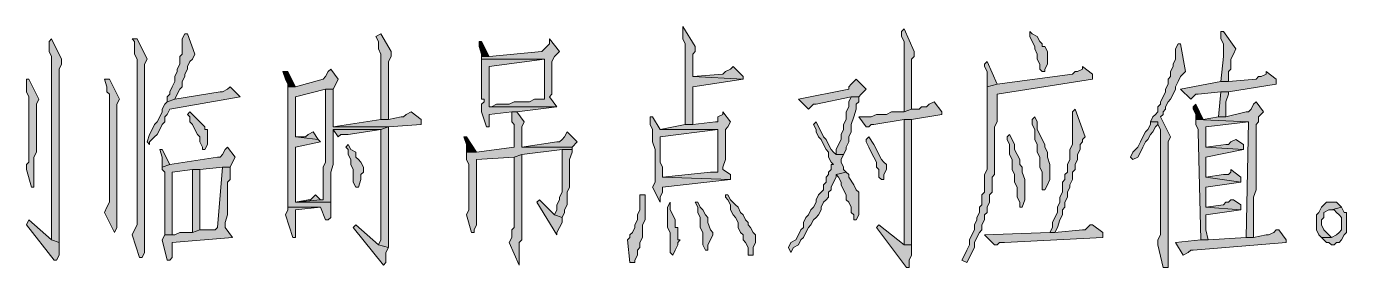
# Model space of a CAD drawing. Header units: millimetres. Extents: x 24 to 410, y 10 to 282.
# Drawn here: x 357.8 to 380.03, y 55.75 to 59.82 of the extents above; entities that cross this region are included whole.
import ezdxf

# ---------------------------------------------------------------- set-up
doc = ezdxf.new("R2010")
doc.units = ezdxf.units.MM

msp = doc.modelspace()

# ---------------------------------------------------------------- hatches: boundary and pattern name
h = msp.add_hatch(color=7)
h.dxf.hatch_style = 2
h.paths.add_polyline_path([(368.850333, 59.817), (368.850333, 59.605333), (368.892667, 59.520667), (368.892667, 58.166), (369.019667, 58.166), (369.019667, 58.801), (369.866333, 58.928), (369.019667, 58.970333), (369.019667, 59.309), (369.019667, 59.351333), (369.062, 59.393667), (369.062, 59.478333)])
h = msp.add_hatch(color=7)
h.dxf.hatch_style = 2
h.paths.add_polyline_path([(358.224667, 59.605333), (358.182333, 59.563), (358.182333, 59.393667), (358.224667, 59.309), (358.224667, 56.218667), (358.351667, 56.176333), (358.351667, 57.361667), (358.351667, 57.488667), (358.351667, 59.097333), (358.394, 59.182), (358.394, 59.266667)])
h = msp.add_hatch(color=7)
h.dxf.hatch_style = 2
h.paths.add_polyline_path([(359.664, 59.605333), (359.579333, 59.605333), (359.621667, 59.563), (359.621667, 59.351333), (359.664, 59.266667), (359.664, 57.573333), (359.664, 57.446333), (359.664, 56.472667), (359.621667, 56.388), (359.579333, 56.303333), (359.706333, 55.922333), (359.748667, 55.922333), (359.791, 56.007), (359.791, 59.182), (359.833333, 59.266667)])
h = msp.add_hatch(color=7)
h.dxf.hatch_style = 2
h.paths.add_polyline_path([(360.468333, 59.69), (360.426, 59.605333), (360.426, 59.351333), (360.383667, 59.309), (360.383667, 59.182), (360.341333, 59.097333), (360.341333, 59.055), (360.299, 58.970333), (360.299, 58.885667), (360.256667, 58.801), (360.214333, 58.716333), (360.214333, 58.674), (360.172, 58.631667), (360.172, 58.547), (360.299, 58.589333), (360.341333, 58.674), (360.383667, 58.758667), (360.426, 58.801), (360.426, 58.885667), (360.468333, 58.970333), (360.468333, 59.012667), (360.510667, 59.097333), (360.510667, 59.139667), (360.553, 59.224333), (360.595333, 59.266667), (360.637667, 59.351333), (360.510667, 59.69)])
h = msp.add_hatch(color=7)
h.dxf.hatch_style = 2
h.paths.add_polyline_path([(363.770333, 59.69), (363.685667, 59.647667), (363.728, 59.563), (363.728, 59.436), (363.770333, 59.351333), (363.770333, 58.250667), (363.897333, 58.250667), (363.897333, 59.097333), (363.897333, 59.224333), (363.939667, 59.309), (363.939667, 59.393667)])
h = msp.add_hatch(color=7)
h.dxf.hatch_style = 2
h.paths.add_polyline_path([(366.606667, 59.605333), (366.606667, 59.520667), (366.564333, 59.478333), (366.522, 59.436), (366.479667, 59.393667), (365.590667, 59.309), (365.463667, 59.309), (365.463667, 59.266667), (366.522, 59.266667), (366.522, 58.589333), (366.352667, 58.589333), (366.268, 58.547), (366.014, 58.547), (365.929333, 58.504667), (365.717667, 58.504667), (365.633, 58.462333), (365.590667, 58.462333), (366.733667, 58.462333), (366.606667, 58.631667), (366.649, 58.674), (366.649, 59.224333), (366.691333, 59.309), (366.776, 59.393667)])
h = msp.add_hatch(color=7)
h.dxf.hatch_style = 2
h.paths.add_polyline_path([(372.575667, 59.774667), (372.533333, 59.732333), (372.533333, 59.647667), (372.575667, 59.563), (372.575667, 58.377667), (372.702667, 58.42), (372.702667, 59.224333), (372.702667, 59.266667), (372.745, 59.309), (372.745, 59.393667)])
h = msp.add_hatch(color=7)
h.dxf.hatch_style = 2
h.paths.add_polyline_path([(374.692333, 59.732333), (374.692333, 59.647667), (374.734667, 59.563), (374.777, 59.478333), (374.777, 59.436), (374.819333, 59.351333), (374.819333, 59.266667), (374.861667, 59.182), (374.861667, 59.097333), (374.904, 59.055), (374.946333, 59.055), (374.946333, 59.097333), (374.988667, 59.182), (374.988667, 59.393667), (374.946333, 59.478333), (374.904, 59.478333), (374.904, 59.520667), (374.861667, 59.563), (374.819333, 59.647667), (374.734667, 59.69)])
h = msp.add_hatch(color=7)
h.dxf.hatch_style = 2
h.paths.add_polyline_path([(377.952, 59.732333), (377.909667, 59.732333), (377.909667, 59.605333), (377.952, 59.520667), (377.952, 59.309), (377.909667, 58.885667), (378.036667, 58.885667), (378.036667, 58.970333), (378.036667, 59.055), (378.079, 59.097333), (378.079, 59.266667), (378.121333, 59.351333), (378.163667, 59.436)])
h = msp.add_hatch(color=7)
h.dxf.hatch_style = 2
h.paths.add_polyline_path([(365.463667, 59.563), (365.421333, 59.563), (365.421333, 59.478333), (365.463667, 59.351333), (365.463667, 59.309), (365.590667, 59.309)])
h = msp.add_hatch(color=7)
h.dxf.hatch_style = 2
h.paths.add_polyline_path([(377.232333, 59.520667), (377.19, 59.520667), (377.147667, 59.436), (377.147667, 59.266667), (377.105333, 59.182), (377.105333, 59.139667), (377.063, 59.055), (377.063, 58.970333), (377.020667, 58.928), (377.020667, 58.843333), (376.978333, 58.758667), (376.978333, 58.716333), (376.936, 58.631667), (376.893667, 58.547), (376.893667, 58.504667), (376.851333, 58.462333), (376.851333, 58.377667), (376.809, 58.335333), (376.766667, 58.293), (376.724333, 58.208333), (376.851333, 58.208333), (376.851333, 58.166), (376.893667, 58.081333), (376.893667, 57.996667), (376.893667, 57.912), (376.893667, 56.303333), (376.851333, 56.218667), (376.851333, 56.134), (376.936, 55.753), (377.020667, 55.753), (377.020667, 56.303333), (377.020667, 57.869667), (377.063, 57.954333), (376.893667, 58.293), (376.936, 58.335333), (376.936, 58.377667), (376.978333, 58.42), (376.978333, 58.462333), (377.020667, 58.547), (377.063, 58.589333), (377.105333, 58.674), (377.147667, 58.758667), (377.147667, 58.801), (377.19, 58.885667), (377.232333, 58.970333), (377.317, 59.055)])
h = msp.add_hatch(color=7)
h.dxf.hatch_style = 2
h.paths.add_polyline_path([(365.463667, 59.266667), (365.463667, 58.589333), (365.506, 58.589333), (365.506, 58.547), (365.463667, 58.504667), (365.463667, 58.377667), (365.548333, 58.123667), (365.590667, 58.123667), (365.590667, 58.166), (365.590667, 58.335333), (365.971667, 58.377667), (366.056333, 58.377667), (366.733667, 58.462333), (365.590667, 58.462333), (365.590667, 58.547), (365.590667, 58.631667), (365.590667, 59.139667), (366.522, 59.266667)])
h = msp.add_hatch(color=7)
h.dxf.hatch_style = 2
h.paths.add_polyline_path([(369.697, 59.139667), (369.654667, 59.097333), (369.57, 59.055), (369.527667, 59.012667), (369.019667, 58.970333), (369.866333, 58.928), (369.866333, 58.970333)])
h = msp.add_hatch(color=7)
h.dxf.hatch_style = 2
h.paths.add_polyline_path([(375.581333, 59.139667), (375.581333, 59.097333), (375.496667, 59.055), (375.454333, 59.055), (375.412, 59.012667), (374.142, 58.843333), (373.972667, 58.801), (373.972667, 57.404), (373.930333, 57.319333), (373.930333, 57.234667), (373.930333, 57.023), (373.888, 56.980667), (373.888, 56.811333), (373.845667, 56.769), (373.845667, 56.684333), (373.803333, 56.599667), (373.803333, 56.557333), (373.761, 56.472667), (373.761, 56.388), (373.718667, 56.303333), (373.676333, 56.218667), (373.676333, 56.134), (373.634, 56.049333), (373.591667, 55.964667), (373.549333, 55.88), (373.634, 55.837667), (373.676333, 55.922333), (373.718667, 56.007), (373.761, 56.091667), (373.761, 56.176333), (373.803333, 56.261), (373.845667, 56.345667), (373.888, 56.388), (373.888, 56.472667), (373.930333, 56.557333), (373.930333, 56.642), (373.972667, 56.684333), (373.972667, 56.769), (374.015, 56.853667), (374.015, 56.980667), (374.057333, 57.023), (374.057333, 57.277), (374.099667, 57.319333), (374.099667, 58.123667), (374.142, 58.208333), (374.142, 58.674), (375.750667, 58.928), (375.750667, 59.012667)])
h = msp.add_hatch(color=7)
h.dxf.hatch_style = 2
h.paths.add_polyline_path([(373.972667, 59.224333), (373.930333, 59.182), (373.930333, 59.139667), (373.972667, 59.055), (373.972667, 58.801), (374.142, 58.843333)])
h = msp.add_hatch(color=7)
h.dxf.hatch_style = 2
h.paths.add_polyline_path([(357.843667, 58.928), (357.801333, 58.928), (357.801333, 58.843333), (357.801333, 58.716333), (357.843667, 58.631667), (357.843667, 57.531), (357.801333, 57.488667), (357.801333, 57.404), (357.886, 57.107667), (357.928333, 57.107667), (357.928333, 57.192333), (357.928333, 57.615667), (357.970667, 57.700333), (357.970667, 58.504667), (358.013, 58.589333)])
h = msp.add_hatch(color=7)
h.dxf.hatch_style = 2
h.paths.add_polyline_path([(359.198333, 58.928), (359.113667, 58.928), (359.156, 58.801), (359.156, 58.716333), (359.198333, 58.674), (359.198333, 56.896), (359.198333, 56.853667), (359.156, 56.769), (359.113667, 56.684333), (359.283, 56.345667), (359.325333, 56.430333), (359.325333, 58.504667), (359.367667, 58.589333)])
h = msp.add_hatch(color=7)
h.dxf.hatch_style = 2
h.paths.add_polyline_path([(362.204, 59.055), (362.119333, 59.055), (362.161667, 58.928), (362.204, 58.843333), (362.204, 58.801), (362.331, 58.801)])
h = msp.add_hatch(color=7)
h.dxf.hatch_style = 2
h.paths.add_polyline_path([(362.923667, 59.097333), (362.881333, 59.055), (362.839, 58.970333), (362.796667, 58.928), (362.331, 58.801), (362.204, 58.801), (362.204, 58.758667), (362.204, 57.15), (362.204, 57.065333), (362.204, 56.769), (362.754333, 56.769), (362.839, 56.557333), (362.881333, 56.557333), (362.923667, 56.599667), (362.923667, 56.853667), (362.331, 56.853667), (362.331, 57.785), (362.754333, 57.869667), (362.712, 57.912), (362.331, 57.954333), (362.331, 58.631667), (362.839, 58.758667), (362.966, 58.758667), (363.008333, 58.843333), (363.050667, 58.928)])
h = msp.add_hatch(color=7)
h.dxf.hatch_style = 2
h.paths.add_polyline_path([(371.771333, 58.928), (371.686667, 58.843333), (371.644333, 58.801), (371.644333, 58.758667), (370.797667, 58.589333), (370.967, 58.42), (371.009333, 58.462333), (371.051667, 58.504667), (371.094, 58.504667), (371.686667, 58.631667), (371.813667, 58.631667), (371.856, 58.674), (371.940667, 58.758667)])
h = msp.add_hatch(color=7)
h.dxf.hatch_style = 2
h.paths.add_polyline_path([(378.671667, 59.055), (378.671667, 59.012667), (378.587, 58.970333), (378.544667, 58.970333), (378.502333, 58.928), (378.036667, 58.885667), (377.909667, 58.885667), (377.232333, 58.758667), (377.401667, 58.589333), (377.444, 58.631667), (377.486333, 58.674), (377.528667, 58.674), (377.909667, 58.716333), (378.036667, 58.716333), (378.841, 58.843333), (378.841, 58.928)])
h = msp.add_hatch(color=7)
h.dxf.hatch_style = 2
h.paths.add_polyline_path([(361.230333, 58.801), (361.188, 58.758667), (361.103333, 58.716333), (361.061, 58.716333), (360.299, 58.589333), (360.172, 58.547), (360.129667, 58.504667), (360.087333, 58.42), (360.087333, 58.377667), (360.045, 58.293), (360.002667, 58.208333), (359.960333, 58.166), (359.918, 58.081333), (359.875667, 57.996667), (359.833333, 57.869667), (359.875667, 57.827333), (359.875667, 57.869667), (359.960333, 57.954333), (360.002667, 57.996667), (360.045, 58.081333), (360.087333, 58.166), (360.129667, 58.208333), (360.129667, 58.293), (360.172, 58.335333), (360.214333, 58.42), (361.399667, 58.631667), (361.357333, 58.674)])
h = msp.add_hatch(color=7)
h.dxf.hatch_style = 2
h.paths.add_polyline_path([(362.966, 58.758667), (362.839, 58.758667), (362.839, 58.716333), (362.839, 57.531), (362.796667, 57.446333), (362.796667, 56.896), (362.754333, 56.896), (362.331, 56.853667), (362.923667, 56.853667), (362.923667, 56.938333), (362.923667, 57.361667), (362.966, 57.488667), (362.966, 58.081333), (363.770333, 58.081333), (363.897333, 58.123667), (362.966, 58.123667), (362.966, 58.250667)])
h = msp.add_hatch(color=7)
h.dxf.hatch_style = 2
h.paths.add_polyline_path([(378.036667, 58.716333), (377.909667, 58.716333), (377.867333, 58.293), (377.994333, 58.293), (377.994333, 58.42), (377.994333, 58.547), (378.036667, 58.674)])
h = msp.add_hatch(color=7)
h.dxf.hatch_style = 2
h.paths.add_polyline_path([(371.813667, 58.631667), (371.686667, 58.631667), (371.644333, 58.547), (371.644333, 58.462333), (371.602, 58.377667), (371.602, 58.250667), (371.559667, 58.166), (371.559667, 58.081333), (371.517333, 57.996667), (371.517333, 57.912), (371.475, 57.827333), (371.432667, 57.742667), (371.432667, 57.658), (371.559667, 57.658), (371.602, 57.742667), (371.602, 57.785), (371.644333, 57.869667), (371.644333, 57.954333), (371.686667, 58.039), (371.686667, 58.166), (371.729, 58.293), (371.771333, 58.42), (371.771333, 58.504667), (371.813667, 58.547), (371.813667, 58.589333)])
h = msp.add_hatch(color=7)
h.dxf.hatch_style = 2
h.paths.add_polyline_path([(373.083667, 58.547), (372.999, 58.504667), (372.956667, 58.462333), (372.872, 58.462333), (372.829667, 58.42), (372.702667, 58.42), (372.575667, 58.377667), (372.364, 58.377667), (372.279333, 58.335333), (372.11, 58.335333), (372.025333, 58.293), (371.813667, 58.293), (371.940667, 58.123667), (371.983, 58.123667), (372.025333, 58.166), (372.067667, 58.166), (372.575667, 58.250667), (372.702667, 58.250667), (373.210667, 58.335333), (373.210667, 58.377667)])
h = msp.add_hatch(color=7)
h.dxf.hatch_style = 2
h.paths.add_polyline_path([(377.486333, 58.504667), (377.444, 58.462333), (377.444, 58.42), (377.486333, 58.335333), (377.486333, 58.250667), (377.613333, 58.250667)])
h = msp.add_hatch(color=7)
h.dxf.hatch_style = 2
h.paths.add_polyline_path([(378.502333, 58.547), (378.46, 58.504667), (378.417667, 58.42), (378.375333, 58.377667), (378.333, 58.377667), (377.994333, 58.293), (377.867333, 58.293), (377.613333, 58.250667), (377.486333, 58.250667), (378.375333, 58.208333), (378.333, 56.261), (378.46, 56.261), (378.46, 56.388), (378.46, 56.938333), (378.502333, 57.065333), (378.502333, 57.827333), (378.502333, 57.869667), (378.502333, 58.166), (378.544667, 58.208333), (378.544667, 58.293), (378.629333, 58.377667)])
h = msp.add_hatch(color=7)
h.dxf.hatch_style = 2
h.paths.add_polyline_path([(360.553, 58.377667), (360.510667, 58.335333), (360.553, 58.293), (360.553, 58.208333), (360.595333, 58.166), (360.637667, 58.081333), (360.68, 57.996667), (360.722333, 57.954333), (360.722333, 57.869667), (360.764667, 57.785), (360.764667, 57.742667), (360.807, 57.742667), (360.849333, 57.827333), (360.849333, 58.081333), (360.807, 58.081333), (360.807, 58.123667), (360.764667, 58.166), (360.68, 58.250667), (360.637667, 58.293)])
h = msp.add_hatch(color=7)
h.dxf.hatch_style = 2
h.paths.add_polyline_path([(364.278333, 58.377667), (364.193667, 58.335333), (364.151333, 58.293), (364.109, 58.293), (363.897333, 58.250667), (363.770333, 58.250667), (362.966, 58.123667), (363.897333, 58.123667), (364.447667, 58.166), (364.447667, 58.250667)])
h = msp.add_hatch(color=7)
h.dxf.hatch_style = 2
h.paths.add_polyline_path([(366.056333, 58.377667), (365.971667, 58.377667), (365.971667, 58.293), (365.971667, 58.208333), (366.014, 58.166), (366.014, 57.785), (365.379, 57.700333), (365.209667, 57.700333), (365.209667, 57.658), (365.209667, 57.573333), (365.252, 57.488667), (365.252, 56.769), (365.252, 56.726667), (365.209667, 56.642), (365.294333, 56.345667), (365.336667, 56.345667), (365.336667, 56.388), (365.379, 56.472667), (365.379, 57.573333), (366.014, 57.615667), (366.141, 57.658), (366.818333, 57.742667), (366.987667, 57.742667), (366.987667, 57.785), (366.141, 57.785), (366.141, 57.827333), (366.141, 58.123667), (366.183333, 58.208333)])
h = msp.add_hatch(color=7)
h.dxf.hatch_style = 2
h.paths.add_polyline_path([(368.342333, 58.293), (368.3, 58.293), (368.3, 58.166), (368.342333, 58.081333), (368.342333, 57.869667), (368.384667, 57.742667), (368.384667, 57.192333), (368.342333, 57.107667), (368.469333, 56.853667), (368.469333, 56.938333), (368.511667, 57.023), (368.511667, 57.107667), (369.654667, 57.234667), (368.511667, 57.277), (368.511667, 57.446333), (368.469333, 57.531), (368.469333, 57.954333), (369.443, 58.081333), (368.469333, 58.081333)])
h = msp.add_hatch(color=7)
h.dxf.hatch_style = 2
h.paths.add_polyline_path([(369.527667, 58.377667), (369.527667, 58.335333), (369.443, 58.293), (369.443, 58.208333), (369.400667, 58.208333), (369.019667, 58.166), (368.892667, 58.166), (368.469333, 58.081333), (369.443, 58.081333), (369.443, 57.361667), (369.316, 57.361667), (368.511667, 57.277), (369.654667, 57.234667), (369.654667, 57.319333), (369.527667, 57.404), (369.527667, 57.446333), (369.57, 57.573333), (369.57, 58.081333), (369.612333, 58.123667), (369.654667, 58.208333)])
h = msp.add_hatch(color=7)
h.dxf.hatch_style = 2
h.paths.add_polyline_path([(372.702667, 58.250667), (372.575667, 58.250667), (372.575667, 56.388), (372.575667, 56.134), (372.702667, 56.134)])
h = msp.add_hatch(color=7)
h.dxf.hatch_style = 2
h.paths.add_polyline_path([(374.777, 58.293), (374.734667, 58.250667), (374.734667, 58.166), (374.777, 58.081333), (374.777, 57.912), (374.819333, 57.827333), (374.819333, 57.700333), (374.861667, 57.615667), (374.861667, 57.446333), (374.904, 57.361667), (374.904, 57.065333), (374.946333, 57.065333), (374.988667, 57.15), (375.031, 57.234667), (375.031, 57.488667), (374.988667, 57.615667), (374.988667, 57.700333), (374.946333, 57.785), (374.946333, 57.827333), (374.904, 57.912), (374.861667, 57.996667), (374.819333, 58.081333), (374.819333, 58.208333)])
h = msp.add_hatch(color=7)
h.dxf.hatch_style = 2
h.paths.add_polyline_path([(375.454333, 58.42), (375.412, 58.377667), (375.412, 57.827333), (375.369667, 57.742667), (375.369667, 57.573333), (375.327333, 57.488667), (375.327333, 57.361667), (375.285, 57.319333), (375.285, 57.234667), (375.242667, 57.192333), (375.242667, 57.023), (375.200333, 56.938333), (375.200333, 56.853667), (375.158, 56.769), (375.158, 56.684333), (375.115667, 56.599667), (375.073333, 56.515), (375.073333, 56.430333), (375.031, 56.345667), (375.115667, 56.345667), (375.158, 56.430333), (375.200333, 56.557333), (375.242667, 56.642), (375.242667, 56.726667), (375.285, 56.769), (375.285, 56.853667), (375.327333, 56.938333), (375.327333, 57.023), (375.369667, 57.107667), (375.369667, 57.15), (375.412, 57.234667), (375.412, 57.361667), (375.454333, 57.404), (375.454333, 57.488667), (375.496667, 57.573333), (375.496667, 57.658), (375.539, 57.742667), (375.539, 57.827333), (375.581333, 57.869667), (375.581333, 57.912), (375.623667, 57.954333)])
h = msp.add_hatch(color=7)
h.dxf.hatch_style = 2
h.paths.add_polyline_path([(377.486333, 58.250667), (377.486333, 58.166), (377.528667, 58.081333), (377.528667, 58.039), (377.571, 56.218667), (377.698, 56.218667), (377.655667, 56.388), (377.655667, 56.642), (378.248333, 56.726667), (377.655667, 56.769), (377.655667, 57.107667), (378.248333, 57.192333), (377.655667, 57.277), (377.655667, 57.615667), (378.290667, 57.742667), (377.655667, 57.785), (377.655667, 57.827333), (377.655667, 57.869667), (377.655667, 58.123667), (378.375333, 58.208333)])
h = msp.add_hatch(color=7)
h.dxf.hatch_style = 2
h.paths.add_polyline_path([(362.627333, 58.039), (362.542667, 57.996667), (362.500333, 57.954333), (362.331, 57.954333), (362.712, 57.912)])
h = msp.add_hatch(color=7)
h.dxf.hatch_style = 2
h.paths.add_polyline_path([(363.770333, 58.081333), (362.966, 58.081333), (363.050667, 57.954333), (363.093, 57.996667), (363.22, 57.996667)])
h = msp.add_hatch(color=7)
h.dxf.hatch_style = 2
h.paths.add_polyline_path([(363.897333, 58.123667), (363.770333, 58.081333), (363.770333, 56.218667), (363.728, 56.134), (363.897333, 56.091667)])
h = msp.add_hatch(color=7)
h.dxf.hatch_style = 2
h.paths.add_polyline_path([(366.903, 58.039), (366.860667, 57.954333), (366.818333, 57.912), (366.776, 57.869667), (366.733667, 57.869667), (366.141, 57.785), (366.987667, 57.785), (367.072333, 57.869667)])
h = msp.add_hatch(color=7)
h.dxf.hatch_style = 2
h.paths.add_polyline_path([(371.094, 58.208333), (371.051667, 58.166), (371.094, 58.081333), (371.094, 58.039), (371.136333, 57.954333), (371.178667, 57.912), (371.221, 57.827333), (371.263333, 57.742667), (371.305667, 57.700333), (371.305667, 57.615667), (371.348, 57.531), (371.390333, 57.488667), (371.348, 57.488667), (371.348, 57.404), (371.305667, 57.361667), (371.305667, 57.319333), (371.263333, 57.277), (371.263333, 57.192333), (371.221, 57.15), (371.221, 57.065333), (371.178667, 57.023), (371.136333, 56.980667), (371.094, 56.896), (371.094, 56.853667), (371.051667, 56.769), (371.009333, 56.726667), (370.967, 56.642), (370.924667, 56.599667), (370.882333, 56.515), (370.882333, 56.430333), (370.84, 56.388), (370.797667, 56.303333), (370.755333, 56.218667), (370.670667, 56.176333), (370.628333, 56.091667), (370.670667, 56.007), (370.713, 56.091667), (370.797667, 56.134), (370.84, 56.218667), (370.882333, 56.261), (370.924667, 56.345667), (370.967, 56.430333), (371.009333, 56.472667), (371.051667, 56.557333), (371.094, 56.599667), (371.136333, 56.642), (371.178667, 56.726667), (371.178667, 56.769), (371.221, 56.853667), (371.263333, 56.896), (371.305667, 56.938333), (371.305667, 57.023), (371.348, 57.065333), (371.348, 57.107667), (371.390333, 57.192333), (371.432667, 57.277), (371.432667, 57.319333), (371.602, 57.361667), (371.559667, 57.404), (371.559667, 57.446333), (371.517333, 57.531), (371.517333, 57.573333), (371.559667, 57.658), (371.432667, 57.658), (371.390333, 57.700333), (371.348, 57.742667), (371.305667, 57.827333), (371.263333, 57.912), (371.221, 57.954333), (371.178667, 58.039), (371.136333, 58.123667)])
h = msp.add_hatch(color=7)
h.dxf.hatch_style = 2
h.paths.add_polyline_path([(376.724333, 58.208333), (376.724333, 58.166), (376.682, 58.081333), (376.639667, 58.039), (376.597333, 57.954333), (376.555, 57.869667), (376.512667, 57.785), (376.428, 57.700333), (376.385667, 57.615667), (376.428, 57.573333), (376.512667, 57.615667), (376.555, 57.700333), (376.597333, 57.785), (376.639667, 57.869667), (376.682, 57.912), (376.724333, 57.996667), (376.766667, 58.039), (376.809, 58.123667), (376.851333, 58.166), (376.851333, 58.208333)])
h = msp.add_hatch(color=7)
h.dxf.hatch_style = 2
h.paths.add_polyline_path([(363.22, 57.827333), (363.177667, 57.785), (363.22, 57.742667), (363.22, 57.658), (363.262333, 57.573333), (363.262333, 57.488667), (363.304667, 57.404), (363.304667, 57.192333), (363.347, 57.107667), (363.389333, 57.107667), (363.431667, 57.234667), (363.431667, 57.319333), (363.474, 57.361667), (363.474, 57.446333), (363.431667, 57.531), (363.389333, 57.573333), (363.347, 57.615667), (363.347, 57.700333), (363.262333, 57.742667)])
h = msp.add_hatch(color=7)
h.dxf.hatch_style = 2
h.paths.add_polyline_path([(365.209667, 57.954333), (365.167333, 57.954333), (365.209667, 57.827333), (365.209667, 57.700333), (365.379, 57.700333)])
h = msp.add_hatch(color=7)
h.dxf.hatch_style = 2
h.paths.add_polyline_path([(371.983, 57.954333), (371.940667, 57.912), (371.940667, 57.869667), (371.983, 57.785), (372.025333, 57.700333), (372.067667, 57.615667), (372.11, 57.531), (372.11, 57.446333), (372.152333, 57.404), (372.152333, 57.277), (372.194667, 57.234667), (372.237, 57.234667), (372.237, 57.319333), (372.279333, 57.404), (372.279333, 57.488667), (372.237, 57.531), (372.194667, 57.573333), (372.152333, 57.658), (372.11, 57.742667), (372.067667, 57.827333)])
h = msp.add_hatch(color=7)
h.dxf.hatch_style = 2
h.paths.add_polyline_path([(374.353667, 57.996667), (374.311333, 57.954333), (374.311333, 57.912), (374.353667, 57.827333), (374.353667, 57.658), (374.396, 57.573333), (374.396, 57.404), (374.438333, 57.319333), (374.438333, 57.192333), (374.480667, 57.107667), (374.480667, 56.938333), (374.523, 56.853667), (374.523, 56.769), (374.565333, 56.769), (374.607667, 56.896), (374.607667, 57.234667), (374.565333, 57.361667), (374.565333, 57.404), (374.565333, 57.446333), (374.523, 57.488667), (374.523, 57.573333), (374.480667, 57.658), (374.438333, 57.742667), (374.438333, 57.827333), (374.396, 57.912)])
h = msp.add_hatch(color=7)
h.dxf.hatch_style = 2
h.paths.add_polyline_path([(378.163667, 57.912), (378.079, 57.869667), (378.036667, 57.827333), (377.994333, 57.827333), (377.655667, 57.785), (378.290667, 57.742667), (378.290667, 57.827333)])
h = msp.add_hatch(color=7)
h.dxf.hatch_style = 2
h.paths.add_polyline_path([(360.087333, 57.742667), (360.045, 57.742667), (360.087333, 57.615667), (360.087333, 57.446333), (360.214333, 57.488667)])
h = msp.add_hatch(color=7)
h.dxf.hatch_style = 2
h.paths.add_polyline_path([(361.188, 57.785), (361.145667, 57.742667), (361.103333, 57.658), (361.061, 57.615667), (361.018667, 57.615667), (360.214333, 57.488667), (360.087333, 57.446333), (360.087333, 57.404), (360.129667, 57.361667), (360.129667, 56.303333), (360.256667, 56.303333), (360.256667, 56.430333), (360.256667, 56.515), (360.256667, 57.361667), (360.595333, 57.404), (360.722333, 57.404), (361.103333, 57.446333), (361.230333, 57.446333), (361.272667, 57.531), (361.315, 57.615667)])
h = msp.add_hatch(color=7)
h.dxf.hatch_style = 2
h.paths.add_polyline_path([(366.141, 57.658), (366.014, 57.615667), (366.014, 56.430333), (365.971667, 56.388), (365.971667, 56.261), (365.929333, 56.176333), (366.098667, 55.795333), (366.098667, 56.007), (366.098667, 56.091667), (366.098667, 56.176333), (366.141, 56.218667)])
h = msp.add_hatch(color=7)
h.dxf.hatch_style = 2
h.paths.add_polyline_path([(366.987667, 57.742667), (366.818333, 57.742667), (366.818333, 57.658), (366.818333, 57.023), (366.776, 56.938333), (366.776, 56.896), (366.733667, 56.811333), (366.733667, 56.726667), (366.691333, 56.642), (366.818333, 56.599667), (366.860667, 56.684333), (366.860667, 56.726667), (366.903, 56.811333), (366.903, 57.023), (366.945333, 57.107667), (366.945333, 57.277), (366.945333, 57.361667), (366.945333, 57.573333), (366.987667, 57.700333)])
h = msp.add_hatch(color=7)
h.dxf.hatch_style = 2
h.paths.add_polyline_path([(361.230333, 57.446333), (361.103333, 57.446333), (361.018667, 56.430333), (360.976333, 56.388), (360.722333, 56.388), (360.595333, 56.345667), (360.383667, 56.345667), (360.299, 56.303333), (360.129667, 56.303333), (360.087333, 56.218667), (360.172, 55.88), (360.214333, 55.88), (360.256667, 55.922333), (360.256667, 56.134), (360.256667, 56.176333), (361.272667, 56.261), (361.145667, 56.430333), (361.145667, 56.515), (361.188, 56.642), (361.188, 57.192333), (361.230333, 57.234667)])
h = msp.add_hatch(color=7)
h.dxf.hatch_style = 2
h.paths.add_polyline_path([(360.722333, 57.404), (360.595333, 57.404), (360.595333, 56.345667), (360.722333, 56.388)])
h = msp.add_hatch(color=7)
h.dxf.hatch_style = 2
h.paths.add_polyline_path([(371.602, 57.361667), (371.432667, 57.319333), (371.475, 57.277), (371.517333, 57.192333), (371.517333, 57.15), (371.559667, 57.065333), (371.602, 56.980667), (371.602, 56.896), (371.644333, 56.853667), (371.686667, 56.769), (371.686667, 56.684333), (371.729, 56.642), (371.729, 56.557333), (371.771333, 56.557333), (371.813667, 56.642), (371.813667, 57.023), (371.771333, 57.065333), (371.729, 57.15), (371.644333, 57.277), (371.644333, 57.319333)])
h = msp.add_hatch(color=7)
h.dxf.hatch_style = 2
h.paths.add_polyline_path([(378.079, 57.404), (378.079, 57.361667), (378.036667, 57.319333), (377.952, 57.319333), (377.655667, 57.277), (378.248333, 57.192333), (378.248333, 57.277)])
h = msp.add_hatch(color=7)
h.dxf.hatch_style = 2
h.paths.add_polyline_path([(362.669667, 56.980667), (362.627333, 56.938333), (362.585, 56.896), (362.542667, 56.896), (362.331, 56.853667), (362.754333, 56.896)])
h = msp.add_hatch(color=7)
h.dxf.hatch_style = 2
h.paths.add_polyline_path([(368.215333, 56.980667), (368.130667, 56.980667), (368.130667, 56.938333), (368.130667, 56.726667), (368.088333, 56.642), (368.088333, 56.557333), (368.046, 56.472667), (368.046, 56.430333), (368.003667, 56.345667), (367.961333, 56.303333), (367.961333, 56.261), (367.919, 56.218667), (367.961333, 55.837667), (368.046, 55.837667), (368.046, 55.88), (368.088333, 55.964667), (368.088333, 56.049333), (368.130667, 56.091667), (368.130667, 56.176333), (368.173, 56.261), (368.173, 56.472667), (368.215333, 56.557333), (368.215333, 56.642)])
h = msp.add_hatch(color=7)
h.dxf.hatch_style = 2
h.paths.add_polyline_path([(369.612333, 56.980667), (369.57, 56.980667), (369.57, 56.938333), (369.612333, 56.896), (369.654667, 56.811333), (369.654667, 56.726667), (369.697, 56.642), (369.739333, 56.599667), (369.781667, 56.515), (369.781667, 56.430333), (369.824, 56.345667), (369.866333, 56.303333), (369.866333, 56.218667), (369.908667, 56.176333), (369.951, 56.091667), (369.951, 55.964667), (370.035667, 55.964667), (370.035667, 56.091667), (370.078, 56.176333), (370.078, 56.303333), (370.035667, 56.345667), (369.993333, 56.430333), (369.951, 56.472667), (369.951, 56.515), (369.908667, 56.557333), (369.866333, 56.642), (369.824, 56.684333), (369.781667, 56.769), (369.739333, 56.811333), (369.654667, 56.896)])
h = msp.add_hatch(color=7)
h.dxf.hatch_style = 2
h.paths.add_polyline_path([(362.204, 56.769), (362.204, 56.726667), (362.161667, 56.642), (362.288667, 56.261), (362.331, 56.261), (362.331, 56.303333), (362.331, 56.726667), (362.754333, 56.769)])
h = msp.add_hatch(color=7)
h.dxf.hatch_style = 2
h.paths.add_polyline_path([(366.437333, 56.896), (366.395, 56.853667), (366.733667, 56.303333), (366.733667, 56.345667), (366.776, 56.430333), (366.818333, 56.515), (366.818333, 56.599667), (366.691333, 56.642)])
h = msp.add_hatch(color=7)
h.dxf.hatch_style = 2
h.paths.add_polyline_path([(368.638667, 56.853667), (368.596333, 56.769), (368.596333, 56.430333), (368.638667, 56.345667), (368.638667, 56.007), (368.681, 55.964667), (368.723333, 56.049333), (368.765667, 56.134), (368.765667, 56.176333), (368.808, 56.218667), (368.765667, 56.218667), (368.765667, 56.303333), (368.765667, 56.430333), (368.723333, 56.430333), (368.723333, 56.557333), (368.681, 56.642), (368.638667, 56.726667)])
h = msp.add_hatch(color=7)
h.dxf.hatch_style = 2
h.paths.add_polyline_path([(369.104333, 56.853667), (369.062, 56.853667), (369.104333, 56.769), (369.104333, 56.684333), (369.146667, 56.599667), (369.146667, 56.430333), (369.189, 56.345667), (369.189, 56.134), (369.231333, 56.049333), (369.273667, 56.049333), (369.273667, 56.134), (369.316, 56.218667), (369.358333, 56.303333), (369.358333, 56.345667), (369.316, 56.388), (369.273667, 56.515), (369.273667, 56.599667), (369.231333, 56.642), (369.189, 56.726667), (369.146667, 56.769)])
h = msp.add_hatch(color=7)
h.dxf.hatch_style = 2
h.paths.add_polyline_path([(378.121333, 56.896), (378.079, 56.896), (378.036667, 56.853667), (377.994333, 56.853667), (377.952, 56.811333), (377.655667, 56.769), (378.248333, 56.726667), (378.248333, 56.811333)])
h = msp.add_hatch(color=7)
h.dxf.hatch_style = 2
h.paths.add_polyline_path([(379.772333, 56.853667), (379.687667, 56.853667), (379.645333, 56.811333), (379.603, 56.769), (379.560667, 56.684333), (379.518333, 56.642), (379.518333, 56.388), (379.560667, 56.303333), (379.603, 56.261), (379.772333, 56.261), (379.73, 56.303333), (379.687667, 56.345667), (379.645333, 56.388), (379.603, 56.472667), (379.603, 56.557333), (379.645333, 56.599667), (379.645333, 56.684333), (379.73, 56.726667), (379.772333, 56.726667), (379.941667, 56.769), (379.899333, 56.811333), (379.857, 56.853667)])
h = msp.add_hatch(color=7)
h.dxf.hatch_style = 2
h.paths.add_polyline_path([(379.941667, 56.769), (379.772333, 56.726667), (379.814667, 56.726667), (379.857, 56.684333), (379.899333, 56.642), (379.941667, 56.599667), (379.941667, 56.388), (379.899333, 56.345667), (379.857, 56.303333), (379.772333, 56.261), (379.603, 56.261), (379.645333, 56.218667), (379.687667, 56.176333), (379.73, 56.176333), (379.772333, 56.134), (379.814667, 56.134), (379.857, 56.176333), (379.899333, 56.176333), (379.941667, 56.218667), (379.984, 56.303333), (380.026333, 56.345667), (380.026333, 56.430333), (380.026333, 56.684333), (379.984, 56.684333)])
h = msp.add_hatch(color=7)
h.dxf.hatch_style = 2
h.paths.add_polyline_path([(357.843667, 56.557333), (357.801333, 56.472667), (358.267, 55.88), (358.309333, 55.88), (358.351667, 55.964667), (358.351667, 56.176333), (358.224667, 56.218667)])
h = msp.add_hatch(color=7)
h.dxf.hatch_style = 2
h.paths.add_polyline_path([(363.347, 56.472667), (363.304667, 56.430333), (363.812667, 55.795333), (363.855, 55.837667), (363.855, 56.007), (363.897333, 56.091667), (363.728, 56.134)])
h = msp.add_hatch(color=7)
h.dxf.hatch_style = 2
h.paths.add_polyline_path([(372.152333, 56.472667), (372.11, 56.430333), (372.618, 55.753), (372.660333, 55.753), (372.660333, 55.88), (372.702667, 55.964667), (372.702667, 56.134), (372.575667, 56.134)])
h = msp.add_hatch(color=7)
h.dxf.hatch_style = 2
h.paths.add_polyline_path([(375.750667, 56.472667), (375.708333, 56.472667), (375.666, 56.430333), (375.623667, 56.388), (375.581333, 56.388), (375.115667, 56.345667), (375.031, 56.345667), (373.930333, 56.303333), (374.099667, 56.134), (374.142, 56.134), (374.184333, 56.176333), (374.269, 56.176333), (375.92, 56.261), (375.92, 56.345667)])
h = msp.add_hatch(color=7)
h.dxf.hatch_style = 2
h.paths.add_polyline_path([(378.883333, 56.388), (378.841, 56.388), (378.798667, 56.345667), (378.714, 56.303333), (378.671667, 56.303333), (378.46, 56.261), (378.333, 56.261), (377.698, 56.218667), (377.571, 56.218667), (377.147667, 56.176333), (377.274667, 55.964667), (377.359333, 56.007), (377.401667, 56.049333), (377.444, 56.049333), (379.010333, 56.176333), (379.010333, 56.218667)])

# ---------------------------------------------------------------- linework, layer by layer
at = {"color": 7, "lineweight": 0}
for points in [[(368.850333, 59.817), (368.850333, 59.605333), (368.892667, 59.520667), (368.892667, 58.166), (369.019667, 58.166), (369.019667, 58.801), (369.866333, 58.928), (369.019667, 58.970333), (369.019667, 59.309), (369.019667, 59.351333), (369.062, 59.393667), (369.062, 59.478333)], [(358.224667, 59.605333), (358.182333, 59.563), (358.182333, 59.393667), (358.224667, 59.309), (358.224667, 56.218667), (358.351667, 56.176333), (358.351667, 57.361667), (358.351667, 57.488667), (358.351667, 59.097333), (358.394, 59.182), (358.394, 59.266667)], [(359.664, 59.605333), (359.579333, 59.605333), (359.621667, 59.563), (359.621667, 59.351333), (359.664, 59.266667), (359.664, 57.573333), (359.664, 57.446333), (359.664, 56.472667), (359.621667, 56.388), (359.579333, 56.303333), (359.706333, 55.922333), (359.748667, 55.922333), (359.791, 56.007), (359.791, 59.182), (359.833333, 59.266667)], [(360.468333, 59.69), (360.426, 59.605333), (360.426, 59.351333), (360.383667, 59.309), (360.383667, 59.182), (360.341333, 59.097333), (360.341333, 59.055), (360.299, 58.970333), (360.299, 58.885667), (360.256667, 58.801), (360.214333, 58.716333), (360.214333, 58.674), (360.172, 58.631667), (360.172, 58.547), (360.299, 58.589333), (360.341333, 58.674), (360.383667, 58.758667), (360.426, 58.801), (360.426, 58.885667), (360.468333, 58.970333), (360.468333, 59.012667), (360.510667, 59.097333), (360.510667, 59.139667), (360.553, 59.224333), (360.595333, 59.266667), (360.637667, 59.351333), (360.510667, 59.69)], [(363.770333, 59.69), (363.685667, 59.647667), (363.728, 59.563), (363.728, 59.436), (363.770333, 59.351333), (363.770333, 58.250667), (363.897333, 58.250667), (363.897333, 59.097333), (363.897333, 59.224333), (363.939667, 59.309), (363.939667, 59.393667)], [(366.606667, 59.605333), (366.606667, 59.520667), (366.564333, 59.478333), (366.522, 59.436), (366.479667, 59.393667), (365.590667, 59.309), (365.463667, 59.309), (365.463667, 59.266667), (366.522, 59.266667), (366.522, 58.589333), (366.352667, 58.589333), (366.268, 58.547), (366.014, 58.547), (365.929333, 58.504667), (365.717667, 58.504667), (365.633, 58.462333), (365.590667, 58.462333), (366.733667, 58.462333), (366.606667, 58.631667), (366.649, 58.674), (366.649, 59.224333), (366.691333, 59.309), (366.776, 59.393667)], [(372.575667, 59.774667), (372.533333, 59.732333), (372.533333, 59.647667), (372.575667, 59.563), (372.575667, 58.377667), (372.702667, 58.42), (372.702667, 59.224333), (372.702667, 59.266667), (372.745, 59.309), (372.745, 59.393667)], [(374.692333, 59.732333), (374.692333, 59.647667), (374.734667, 59.563), (374.777, 59.478333), (374.777, 59.436), (374.819333, 59.351333), (374.819333, 59.266667), (374.861667, 59.182), (374.861667, 59.097333), (374.904, 59.055), (374.946333, 59.055), (374.946333, 59.097333), (374.988667, 59.182), (374.988667, 59.393667), (374.946333, 59.478333), (374.904, 59.478333), (374.904, 59.520667), (374.861667, 59.563), (374.819333, 59.647667), (374.734667, 59.69)], [(377.952, 59.732333), (377.909667, 59.732333), (377.909667, 59.605333), (377.952, 59.520667), (377.952, 59.309), (377.909667, 58.885667), (378.036667, 58.885667), (378.036667, 58.970333), (378.036667, 59.055), (378.079, 59.097333), (378.079, 59.266667), (378.121333, 59.351333), (378.163667, 59.436)], [(365.463667, 59.563), (365.421333, 59.563), (365.421333, 59.478333), (365.463667, 59.351333), (365.463667, 59.309), (365.590667, 59.309)], [(377.232333, 59.520667), (377.19, 59.520667), (377.147667, 59.436), (377.147667, 59.266667), (377.105333, 59.182), (377.105333, 59.139667), (377.063, 59.055), (377.063, 58.970333), (377.020667, 58.928), (377.020667, 58.843333), (376.978333, 58.758667), (376.978333, 58.716333), (376.936, 58.631667), (376.893667, 58.547), (376.893667, 58.504667), (376.851333, 58.462333), (376.851333, 58.377667), (376.809, 58.335333), (376.766667, 58.293), (376.724333, 58.208333), (376.851333, 58.208333), (376.851333, 58.166), (376.893667, 58.081333), (376.893667, 57.996667), (376.893667, 57.912), (376.893667, 56.303333), (376.851333, 56.218667), (376.851333, 56.134), (376.936, 55.753), (377.020667, 55.753), (377.020667, 56.303333), (377.020667, 57.869667), (377.063, 57.954333), (376.893667, 58.293), (376.936, 58.335333), (376.936, 58.377667), (376.978333, 58.42), (376.978333, 58.462333), (377.020667, 58.547), (377.063, 58.589333), (377.105333, 58.674), (377.147667, 58.758667), (377.147667, 58.801), (377.19, 58.885667), (377.232333, 58.970333), (377.317, 59.055)], [(365.463667, 59.266667), (365.463667, 58.589333), (365.506, 58.589333), (365.506, 58.547), (365.463667, 58.504667), (365.463667, 58.377667), (365.548333, 58.123667), (365.590667, 58.123667), (365.590667, 58.166), (365.590667, 58.335333), (365.971667, 58.377667), (366.056333, 58.377667), (366.733667, 58.462333), (365.590667, 58.462333), (365.590667, 58.547), (365.590667, 58.631667), (365.590667, 59.139667), (366.522, 59.266667)], [(369.697, 59.139667), (369.654667, 59.097333), (369.57, 59.055), (369.527667, 59.012667), (369.019667, 58.970333), (369.866333, 58.928), (369.866333, 58.970333)], [(375.581333, 59.139667), (375.581333, 59.097333), (375.496667, 59.055), (375.454333, 59.055), (375.412, 59.012667), (374.142, 58.843333), (373.972667, 58.801), (373.972667, 57.404), (373.930333, 57.319333), (373.930333, 57.234667), (373.930333, 57.023), (373.888, 56.980667), (373.888, 56.811333), (373.845667, 56.769), (373.845667, 56.684333), (373.803333, 56.599667), (373.803333, 56.557333), (373.761, 56.472667), (373.761, 56.388), (373.718667, 56.303333), (373.676333, 56.218667), (373.676333, 56.134), (373.634, 56.049333), (373.591667, 55.964667), (373.549333, 55.88), (373.634, 55.837667), (373.676333, 55.922333), (373.718667, 56.007), (373.761, 56.091667), (373.761, 56.176333), (373.803333, 56.261), (373.845667, 56.345667), (373.888, 56.388), (373.888, 56.472667), (373.930333, 56.557333), (373.930333, 56.642), (373.972667, 56.684333), (373.972667, 56.769), (374.015, 56.853667), (374.015, 56.980667), (374.057333, 57.023), (374.057333, 57.277), (374.099667, 57.319333), (374.099667, 58.123667), (374.142, 58.208333), (374.142, 58.674), (375.750667, 58.928), (375.750667, 59.012667)], [(373.972667, 59.224333), (373.930333, 59.182), (373.930333, 59.139667), (373.972667, 59.055), (373.972667, 58.801), (374.142, 58.843333)], [(357.843667, 58.928), (357.801333, 58.928), (357.801333, 58.843333), (357.801333, 58.716333), (357.843667, 58.631667), (357.843667, 57.531), (357.801333, 57.488667), (357.801333, 57.404), (357.886, 57.107667), (357.928333, 57.107667), (357.928333, 57.192333), (357.928333, 57.615667), (357.970667, 57.700333), (357.970667, 58.504667), (358.013, 58.589333)], [(359.198333, 58.928), (359.113667, 58.928), (359.156, 58.801), (359.156, 58.716333), (359.198333, 58.674), (359.198333, 56.896), (359.198333, 56.853667), (359.156, 56.769), (359.113667, 56.684333), (359.283, 56.345667), (359.325333, 56.430333), (359.325333, 58.504667), (359.367667, 58.589333)], [(362.204, 59.055), (362.119333, 59.055), (362.161667, 58.928), (362.204, 58.843333), (362.204, 58.801), (362.331, 58.801)], [(362.923667, 59.097333), (362.881333, 59.055), (362.839, 58.970333), (362.796667, 58.928), (362.331, 58.801), (362.204, 58.801), (362.204, 58.758667), (362.204, 57.15), (362.204, 57.065333), (362.204, 56.769), (362.754333, 56.769), (362.839, 56.557333), (362.881333, 56.557333), (362.923667, 56.599667), (362.923667, 56.853667), (362.331, 56.853667), (362.331, 57.785), (362.754333, 57.869667), (362.712, 57.912), (362.331, 57.954333), (362.331, 58.631667), (362.839, 58.758667), (362.966, 58.758667), (363.008333, 58.843333), (363.050667, 58.928)], [(371.771333, 58.928), (371.686667, 58.843333), (371.644333, 58.801), (371.644333, 58.758667), (370.797667, 58.589333), (370.967, 58.42), (371.009333, 58.462333), (371.051667, 58.504667), (371.094, 58.504667), (371.686667, 58.631667), (371.813667, 58.631667), (371.856, 58.674), (371.940667, 58.758667)], [(378.671667, 59.055), (378.671667, 59.012667), (378.587, 58.970333), (378.544667, 58.970333), (378.502333, 58.928), (378.036667, 58.885667), (377.909667, 58.885667), (377.232333, 58.758667), (377.401667, 58.589333), (377.444, 58.631667), (377.486333, 58.674), (377.528667, 58.674), (377.909667, 58.716333), (378.036667, 58.716333), (378.841, 58.843333), (378.841, 58.928)], [(361.230333, 58.801), (361.188, 58.758667), (361.103333, 58.716333), (361.061, 58.716333), (360.299, 58.589333), (360.172, 58.547), (360.129667, 58.504667), (360.087333, 58.42), (360.087333, 58.377667), (360.045, 58.293), (360.002667, 58.208333), (359.960333, 58.166), (359.918, 58.081333), (359.875667, 57.996667), (359.833333, 57.869667), (359.875667, 57.827333), (359.875667, 57.869667), (359.960333, 57.954333), (360.002667, 57.996667), (360.045, 58.081333), (360.087333, 58.166), (360.129667, 58.208333), (360.129667, 58.293), (360.172, 58.335333), (360.214333, 58.42), (361.399667, 58.631667), (361.357333, 58.674)], [(362.966, 58.758667), (362.839, 58.758667), (362.839, 58.716333), (362.839, 57.531), (362.796667, 57.446333), (362.796667, 56.896), (362.754333, 56.896), (362.331, 56.853667), (362.923667, 56.853667), (362.923667, 56.938333), (362.923667, 57.361667), (362.966, 57.488667), (362.966, 58.081333), (363.770333, 58.081333), (363.897333, 58.123667), (362.966, 58.123667), (362.966, 58.250667)], [(378.036667, 58.716333), (377.909667, 58.716333), (377.867333, 58.293), (377.994333, 58.293), (377.994333, 58.42), (377.994333, 58.547), (378.036667, 58.674)], [(371.813667, 58.631667), (371.686667, 58.631667), (371.644333, 58.547), (371.644333, 58.462333), (371.602, 58.377667), (371.602, 58.250667), (371.559667, 58.166), (371.559667, 58.081333), (371.517333, 57.996667), (371.517333, 57.912), (371.475, 57.827333), (371.432667, 57.742667), (371.432667, 57.658), (371.559667, 57.658), (371.602, 57.742667), (371.602, 57.785), (371.644333, 57.869667), (371.644333, 57.954333), (371.686667, 58.039), (371.686667, 58.166), (371.729, 58.293), (371.771333, 58.42), (371.771333, 58.504667), (371.813667, 58.547), (371.813667, 58.589333)], [(373.083667, 58.547), (372.999, 58.504667), (372.956667, 58.462333), (372.872, 58.462333), (372.829667, 58.42), (372.702667, 58.42), (372.575667, 58.377667), (372.364, 58.377667), (372.279333, 58.335333), (372.11, 58.335333), (372.025333, 58.293), (371.813667, 58.293), (371.940667, 58.123667), (371.983, 58.123667), (372.025333, 58.166), (372.067667, 58.166), (372.575667, 58.250667), (372.702667, 58.250667), (373.210667, 58.335333), (373.210667, 58.377667)], [(377.486333, 58.504667), (377.444, 58.462333), (377.444, 58.42), (377.486333, 58.335333), (377.486333, 58.250667), (377.613333, 58.250667)], [(378.502333, 58.547), (378.46, 58.504667), (378.417667, 58.42), (378.375333, 58.377667), (378.333, 58.377667), (377.994333, 58.293), (377.867333, 58.293), (377.613333, 58.250667), (377.486333, 58.250667), (378.375333, 58.208333), (378.333, 56.261), (378.46, 56.261), (378.46, 56.388), (378.46, 56.938333), (378.502333, 57.065333), (378.502333, 57.827333), (378.502333, 57.869667), (378.502333, 58.166), (378.544667, 58.208333), (378.544667, 58.293), (378.629333, 58.377667)], [(360.553, 58.377667), (360.510667, 58.335333), (360.553, 58.293), (360.553, 58.208333), (360.595333, 58.166), (360.637667, 58.081333), (360.68, 57.996667), (360.722333, 57.954333), (360.722333, 57.869667), (360.764667, 57.785), (360.764667, 57.742667), (360.807, 57.742667), (360.849333, 57.827333), (360.849333, 58.081333), (360.807, 58.081333), (360.807, 58.123667), (360.764667, 58.166), (360.68, 58.250667), (360.637667, 58.293)], [(364.278333, 58.377667), (364.193667, 58.335333), (364.151333, 58.293), (364.109, 58.293), (363.897333, 58.250667), (363.770333, 58.250667), (362.966, 58.123667), (363.897333, 58.123667), (364.447667, 58.166), (364.447667, 58.250667)], [(366.056333, 58.377667), (365.971667, 58.377667), (365.971667, 58.293), (365.971667, 58.208333), (366.014, 58.166), (366.014, 57.785), (365.379, 57.700333), (365.209667, 57.700333), (365.209667, 57.658), (365.209667, 57.573333), (365.252, 57.488667), (365.252, 56.769), (365.252, 56.726667), (365.209667, 56.642), (365.294333, 56.345667), (365.336667, 56.345667), (365.336667, 56.388), (365.379, 56.472667), (365.379, 57.573333), (366.014, 57.615667), (366.141, 57.658), (366.818333, 57.742667), (366.987667, 57.742667), (366.987667, 57.785), (366.141, 57.785), (366.141, 57.827333), (366.141, 58.123667), (366.183333, 58.208333)], [(368.342333, 58.293), (368.3, 58.293), (368.3, 58.166), (368.342333, 58.081333), (368.342333, 57.869667), (368.384667, 57.742667), (368.384667, 57.192333), (368.342333, 57.107667), (368.469333, 56.853667), (368.469333, 56.938333), (368.511667, 57.023), (368.511667, 57.107667), (369.654667, 57.234667), (368.511667, 57.277), (368.511667, 57.446333), (368.469333, 57.531), (368.469333, 57.954333), (369.443, 58.081333), (368.469333, 58.081333)], [(369.527667, 58.377667), (369.527667, 58.335333), (369.443, 58.293), (369.443, 58.208333), (369.400667, 58.208333), (369.019667, 58.166), (368.892667, 58.166), (368.469333, 58.081333), (369.443, 58.081333), (369.443, 57.361667), (369.316, 57.361667), (368.511667, 57.277), (369.654667, 57.234667), (369.654667, 57.319333), (369.527667, 57.404), (369.527667, 57.446333), (369.57, 57.573333), (369.57, 58.081333), (369.612333, 58.123667), (369.654667, 58.208333)], [(372.702667, 58.250667), (372.575667, 58.250667), (372.575667, 56.388), (372.575667, 56.134), (372.702667, 56.134)], [(374.777, 58.293), (374.734667, 58.250667), (374.734667, 58.166), (374.777, 58.081333), (374.777, 57.912), (374.819333, 57.827333), (374.819333, 57.700333), (374.861667, 57.615667), (374.861667, 57.446333), (374.904, 57.361667), (374.904, 57.065333), (374.946333, 57.065333), (374.988667, 57.15), (375.031, 57.234667), (375.031, 57.488667), (374.988667, 57.615667), (374.988667, 57.700333), (374.946333, 57.785), (374.946333, 57.827333), (374.904, 57.912), (374.861667, 57.996667), (374.819333, 58.081333), (374.819333, 58.208333)], [(375.454333, 58.42), (375.412, 58.377667), (375.412, 57.827333), (375.369667, 57.742667), (375.369667, 57.573333), (375.327333, 57.488667), (375.327333, 57.361667), (375.285, 57.319333), (375.285, 57.234667), (375.242667, 57.192333), (375.242667, 57.023), (375.200333, 56.938333), (375.200333, 56.853667), (375.158, 56.769), (375.158, 56.684333), (375.115667, 56.599667), (375.073333, 56.515), (375.073333, 56.430333), (375.031, 56.345667), (375.115667, 56.345667), (375.158, 56.430333), (375.200333, 56.557333), (375.242667, 56.642), (375.242667, 56.726667), (375.285, 56.769), (375.285, 56.853667), (375.327333, 56.938333), (375.327333, 57.023), (375.369667, 57.107667), (375.369667, 57.15), (375.412, 57.234667), (375.412, 57.361667), (375.454333, 57.404), (375.454333, 57.488667), (375.496667, 57.573333), (375.496667, 57.658), (375.539, 57.742667), (375.539, 57.827333), (375.581333, 57.869667), (375.581333, 57.912), (375.623667, 57.954333)], [(377.486333, 58.250667), (377.486333, 58.166), (377.528667, 58.081333), (377.528667, 58.039), (377.571, 56.218667), (377.698, 56.218667), (377.655667, 56.388), (377.655667, 56.642), (378.248333, 56.726667), (377.655667, 56.769), (377.655667, 57.107667), (378.248333, 57.192333), (377.655667, 57.277), (377.655667, 57.615667), (378.290667, 57.742667), (377.655667, 57.785), (377.655667, 57.827333), (377.655667, 57.869667), (377.655667, 58.123667), (378.375333, 58.208333)], [(362.627333, 58.039), (362.542667, 57.996667), (362.500333, 57.954333), (362.331, 57.954333), (362.712, 57.912)], [(363.770333, 58.081333), (362.966, 58.081333), (363.050667, 57.954333), (363.093, 57.996667), (363.22, 57.996667)], [(363.897333, 58.123667), (363.770333, 58.081333), (363.770333, 56.218667), (363.728, 56.134), (363.897333, 56.091667)], [(366.903, 58.039), (366.860667, 57.954333), (366.818333, 57.912), (366.776, 57.869667), (366.733667, 57.869667), (366.141, 57.785), (366.987667, 57.785), (367.072333, 57.869667)], [(371.094, 58.208333), (371.051667, 58.166), (371.094, 58.081333), (371.094, 58.039), (371.136333, 57.954333), (371.178667, 57.912), (371.221, 57.827333), (371.263333, 57.742667), (371.305667, 57.700333), (371.305667, 57.615667), (371.348, 57.531), (371.390333, 57.488667), (371.348, 57.488667), (371.348, 57.404), (371.305667, 57.361667), (371.305667, 57.319333), (371.263333, 57.277), (371.263333, 57.192333), (371.221, 57.15), (371.221, 57.065333), (371.178667, 57.023), (371.136333, 56.980667), (371.094, 56.896), (371.094, 56.853667), (371.051667, 56.769), (371.009333, 56.726667), (370.967, 56.642), (370.924667, 56.599667), (370.882333, 56.515), (370.882333, 56.430333), (370.84, 56.388), (370.797667, 56.303333), (370.755333, 56.218667), (370.670667, 56.176333), (370.628333, 56.091667), (370.670667, 56.007), (370.713, 56.091667), (370.797667, 56.134), (370.84, 56.218667), (370.882333, 56.261), (370.924667, 56.345667), (370.967, 56.430333), (371.009333, 56.472667), (371.051667, 56.557333), (371.094, 56.599667), (371.136333, 56.642), (371.178667, 56.726667), (371.178667, 56.769), (371.221, 56.853667), (371.263333, 56.896), (371.305667, 56.938333), (371.305667, 57.023), (371.348, 57.065333), (371.348, 57.107667), (371.390333, 57.192333), (371.432667, 57.277), (371.432667, 57.319333), (371.602, 57.361667), (371.559667, 57.404), (371.559667, 57.446333), (371.517333, 57.531), (371.517333, 57.573333), (371.559667, 57.658), (371.432667, 57.658), (371.390333, 57.700333), (371.348, 57.742667), (371.305667, 57.827333), (371.263333, 57.912), (371.221, 57.954333), (371.178667, 58.039), (371.136333, 58.123667)], [(376.724333, 58.208333), (376.724333, 58.166), (376.682, 58.081333), (376.639667, 58.039), (376.597333, 57.954333), (376.555, 57.869667), (376.512667, 57.785), (376.428, 57.700333), (376.385667, 57.615667), (376.428, 57.573333), (376.512667, 57.615667), (376.555, 57.700333), (376.597333, 57.785), (376.639667, 57.869667), (376.682, 57.912), (376.724333, 57.996667), (376.766667, 58.039), (376.809, 58.123667), (376.851333, 58.166), (376.851333, 58.208333)], [(363.22, 57.827333), (363.177667, 57.785), (363.22, 57.742667), (363.22, 57.658), (363.262333, 57.573333), (363.262333, 57.488667), (363.304667, 57.404), (363.304667, 57.192333), (363.347, 57.107667), (363.389333, 57.107667), (363.431667, 57.234667), (363.431667, 57.319333), (363.474, 57.361667), (363.474, 57.446333), (363.431667, 57.531), (363.389333, 57.573333), (363.347, 57.615667), (363.347, 57.700333), (363.262333, 57.742667)], [(365.209667, 57.954333), (365.167333, 57.954333), (365.209667, 57.827333), (365.209667, 57.700333), (365.379, 57.700333)], [(371.983, 57.954333), (371.940667, 57.912), (371.940667, 57.869667), (371.983, 57.785), (372.025333, 57.700333), (372.067667, 57.615667), (372.11, 57.531), (372.11, 57.446333), (372.152333, 57.404), (372.152333, 57.277), (372.194667, 57.234667), (372.237, 57.234667), (372.237, 57.319333), (372.279333, 57.404), (372.279333, 57.488667), (372.237, 57.531), (372.194667, 57.573333), (372.152333, 57.658), (372.11, 57.742667), (372.067667, 57.827333)], [(374.353667, 57.996667), (374.311333, 57.954333), (374.311333, 57.912), (374.353667, 57.827333), (374.353667, 57.658), (374.396, 57.573333), (374.396, 57.404), (374.438333, 57.319333), (374.438333, 57.192333), (374.480667, 57.107667), (374.480667, 56.938333), (374.523, 56.853667), (374.523, 56.769), (374.565333, 56.769), (374.607667, 56.896), (374.607667, 57.234667), (374.565333, 57.361667), (374.565333, 57.404), (374.565333, 57.446333), (374.523, 57.488667), (374.523, 57.573333), (374.480667, 57.658), (374.438333, 57.742667), (374.438333, 57.827333), (374.396, 57.912)], [(378.163667, 57.912), (378.079, 57.869667), (378.036667, 57.827333), (377.994333, 57.827333), (377.655667, 57.785), (378.290667, 57.742667), (378.290667, 57.827333)], [(360.087333, 57.742667), (360.045, 57.742667), (360.087333, 57.615667), (360.087333, 57.446333), (360.214333, 57.488667)], [(361.188, 57.785), (361.145667, 57.742667), (361.103333, 57.658), (361.061, 57.615667), (361.018667, 57.615667), (360.214333, 57.488667), (360.087333, 57.446333), (360.087333, 57.404), (360.129667, 57.361667), (360.129667, 56.303333), (360.256667, 56.303333), (360.256667, 56.430333), (360.256667, 56.515), (360.256667, 57.361667), (360.595333, 57.404), (360.722333, 57.404), (361.103333, 57.446333), (361.230333, 57.446333), (361.272667, 57.531), (361.315, 57.615667)], [(366.141, 57.658), (366.014, 57.615667), (366.014, 56.430333), (365.971667, 56.388), (365.971667, 56.261), (365.929333, 56.176333), (366.098667, 55.795333), (366.098667, 56.007), (366.098667, 56.091667), (366.098667, 56.176333), (366.141, 56.218667)], [(366.987667, 57.742667), (366.818333, 57.742667), (366.818333, 57.658), (366.818333, 57.023), (366.776, 56.938333), (366.776, 56.896), (366.733667, 56.811333), (366.733667, 56.726667), (366.691333, 56.642), (366.818333, 56.599667), (366.860667, 56.684333), (366.860667, 56.726667), (366.903, 56.811333), (366.903, 57.023), (366.945333, 57.107667), (366.945333, 57.277), (366.945333, 57.361667), (366.945333, 57.573333), (366.987667, 57.700333)], [(361.230333, 57.446333), (361.103333, 57.446333), (361.018667, 56.430333), (360.976333, 56.388), (360.722333, 56.388), (360.595333, 56.345667), (360.383667, 56.345667), (360.299, 56.303333), (360.129667, 56.303333), (360.087333, 56.218667), (360.172, 55.88), (360.214333, 55.88), (360.256667, 55.922333), (360.256667, 56.134), (360.256667, 56.176333), (361.272667, 56.261), (361.145667, 56.430333), (361.145667, 56.515), (361.188, 56.642), (361.188, 57.192333), (361.230333, 57.234667)], [(360.722333, 57.404), (360.595333, 57.404), (360.595333, 56.345667), (360.722333, 56.388)], [(371.602, 57.361667), (371.432667, 57.319333), (371.475, 57.277), (371.517333, 57.192333), (371.517333, 57.15), (371.559667, 57.065333), (371.602, 56.980667), (371.602, 56.896), (371.644333, 56.853667), (371.686667, 56.769), (371.686667, 56.684333), (371.729, 56.642), (371.729, 56.557333), (371.771333, 56.557333), (371.813667, 56.642), (371.813667, 57.023), (371.771333, 57.065333), (371.729, 57.15), (371.644333, 57.277), (371.644333, 57.319333)], [(378.079, 57.404), (378.079, 57.361667), (378.036667, 57.319333), (377.952, 57.319333), (377.655667, 57.277), (378.248333, 57.192333), (378.248333, 57.277)], [(362.669667, 56.980667), (362.627333, 56.938333), (362.585, 56.896), (362.542667, 56.896), (362.331, 56.853667), (362.754333, 56.896)], [(368.215333, 56.980667), (368.130667, 56.980667), (368.130667, 56.938333), (368.130667, 56.726667), (368.088333, 56.642), (368.088333, 56.557333), (368.046, 56.472667), (368.046, 56.430333), (368.003667, 56.345667), (367.961333, 56.303333), (367.961333, 56.261), (367.919, 56.218667), (367.961333, 55.837667), (368.046, 55.837667), (368.046, 55.88), (368.088333, 55.964667), (368.088333, 56.049333), (368.130667, 56.091667), (368.130667, 56.176333), (368.173, 56.261), (368.173, 56.472667), (368.215333, 56.557333), (368.215333, 56.642)], [(369.612333, 56.980667), (369.57, 56.980667), (369.57, 56.938333), (369.612333, 56.896), (369.654667, 56.811333), (369.654667, 56.726667), (369.697, 56.642), (369.739333, 56.599667), (369.781667, 56.515), (369.781667, 56.430333), (369.824, 56.345667), (369.866333, 56.303333), (369.866333, 56.218667), (369.908667, 56.176333), (369.951, 56.091667), (369.951, 55.964667), (370.035667, 55.964667), (370.035667, 56.091667), (370.078, 56.176333), (370.078, 56.303333), (370.035667, 56.345667), (369.993333, 56.430333), (369.951, 56.472667), (369.951, 56.515), (369.908667, 56.557333), (369.866333, 56.642), (369.824, 56.684333), (369.781667, 56.769), (369.739333, 56.811333), (369.654667, 56.896)], [(362.204, 56.769), (362.204, 56.726667), (362.161667, 56.642), (362.288667, 56.261), (362.331, 56.261), (362.331, 56.303333), (362.331, 56.726667), (362.754333, 56.769)], [(366.437333, 56.896), (366.395, 56.853667), (366.733667, 56.303333), (366.733667, 56.345667), (366.776, 56.430333), (366.818333, 56.515), (366.818333, 56.599667), (366.691333, 56.642)], [(368.638667, 56.853667), (368.596333, 56.769), (368.596333, 56.430333), (368.638667, 56.345667), (368.638667, 56.007), (368.681, 55.964667), (368.723333, 56.049333), (368.765667, 56.134), (368.765667, 56.176333), (368.808, 56.218667), (368.765667, 56.218667), (368.765667, 56.303333), (368.765667, 56.430333), (368.723333, 56.430333), (368.723333, 56.557333), (368.681, 56.642), (368.638667, 56.726667)], [(369.104333, 56.853667), (369.062, 56.853667), (369.104333, 56.769), (369.104333, 56.684333), (369.146667, 56.599667), (369.146667, 56.430333), (369.189, 56.345667), (369.189, 56.134), (369.231333, 56.049333), (369.273667, 56.049333), (369.273667, 56.134), (369.316, 56.218667), (369.358333, 56.303333), (369.358333, 56.345667), (369.316, 56.388), (369.273667, 56.515), (369.273667, 56.599667), (369.231333, 56.642), (369.189, 56.726667), (369.146667, 56.769)], [(378.121333, 56.896), (378.079, 56.896), (378.036667, 56.853667), (377.994333, 56.853667), (377.952, 56.811333), (377.655667, 56.769), (378.248333, 56.726667), (378.248333, 56.811333)], [(379.772333, 56.853667), (379.687667, 56.853667), (379.645333, 56.811333), (379.603, 56.769), (379.560667, 56.684333), (379.518333, 56.642), (379.518333, 56.388), (379.560667, 56.303333), (379.603, 56.261), (379.772333, 56.261), (379.73, 56.303333), (379.687667, 56.345667), (379.645333, 56.388), (379.603, 56.472667), (379.603, 56.557333), (379.645333, 56.599667), (379.645333, 56.684333), (379.73, 56.726667), (379.772333, 56.726667), (379.941667, 56.769), (379.899333, 56.811333), (379.857, 56.853667)], [(379.941667, 56.769), (379.772333, 56.726667), (379.814667, 56.726667), (379.857, 56.684333), (379.899333, 56.642), (379.941667, 56.599667), (379.941667, 56.388), (379.899333, 56.345667), (379.857, 56.303333), (379.772333, 56.261), (379.603, 56.261), (379.645333, 56.218667), (379.687667, 56.176333), (379.73, 56.176333), (379.772333, 56.134), (379.814667, 56.134), (379.857, 56.176333), (379.899333, 56.176333), (379.941667, 56.218667), (379.984, 56.303333), (380.026333, 56.345667), (380.026333, 56.430333), (380.026333, 56.684333), (379.984, 56.684333)], [(357.843667, 56.557333), (357.801333, 56.472667), (358.267, 55.88), (358.309333, 55.88), (358.351667, 55.964667), (358.351667, 56.176333), (358.224667, 56.218667)], [(363.347, 56.472667), (363.304667, 56.430333), (363.812667, 55.795333), (363.855, 55.837667), (363.855, 56.007), (363.897333, 56.091667), (363.728, 56.134)], [(372.152333, 56.472667), (372.11, 56.430333), (372.618, 55.753), (372.660333, 55.753), (372.660333, 55.88), (372.702667, 55.964667), (372.702667, 56.134), (372.575667, 56.134)], [(375.750667, 56.472667), (375.708333, 56.472667), (375.666, 56.430333), (375.623667, 56.388), (375.581333, 56.388), (375.115667, 56.345667), (375.031, 56.345667), (373.930333, 56.303333), (374.099667, 56.134), (374.142, 56.134), (374.184333, 56.176333), (374.269, 56.176333), (375.92, 56.261), (375.92, 56.345667)], [(378.883333, 56.388), (378.841, 56.388), (378.798667, 56.345667), (378.714, 56.303333), (378.671667, 56.303333), (378.46, 56.261), (378.333, 56.261), (377.698, 56.218667), (377.571, 56.218667), (377.147667, 56.176333), (377.274667, 55.964667), (377.359333, 56.007), (377.401667, 56.049333), (377.444, 56.049333), (379.010333, 56.176333), (379.010333, 56.218667)]]:
    msp.add_lwpolyline(points, close=True, dxfattribs=at)

doc.saveas('drawing.dxf')
